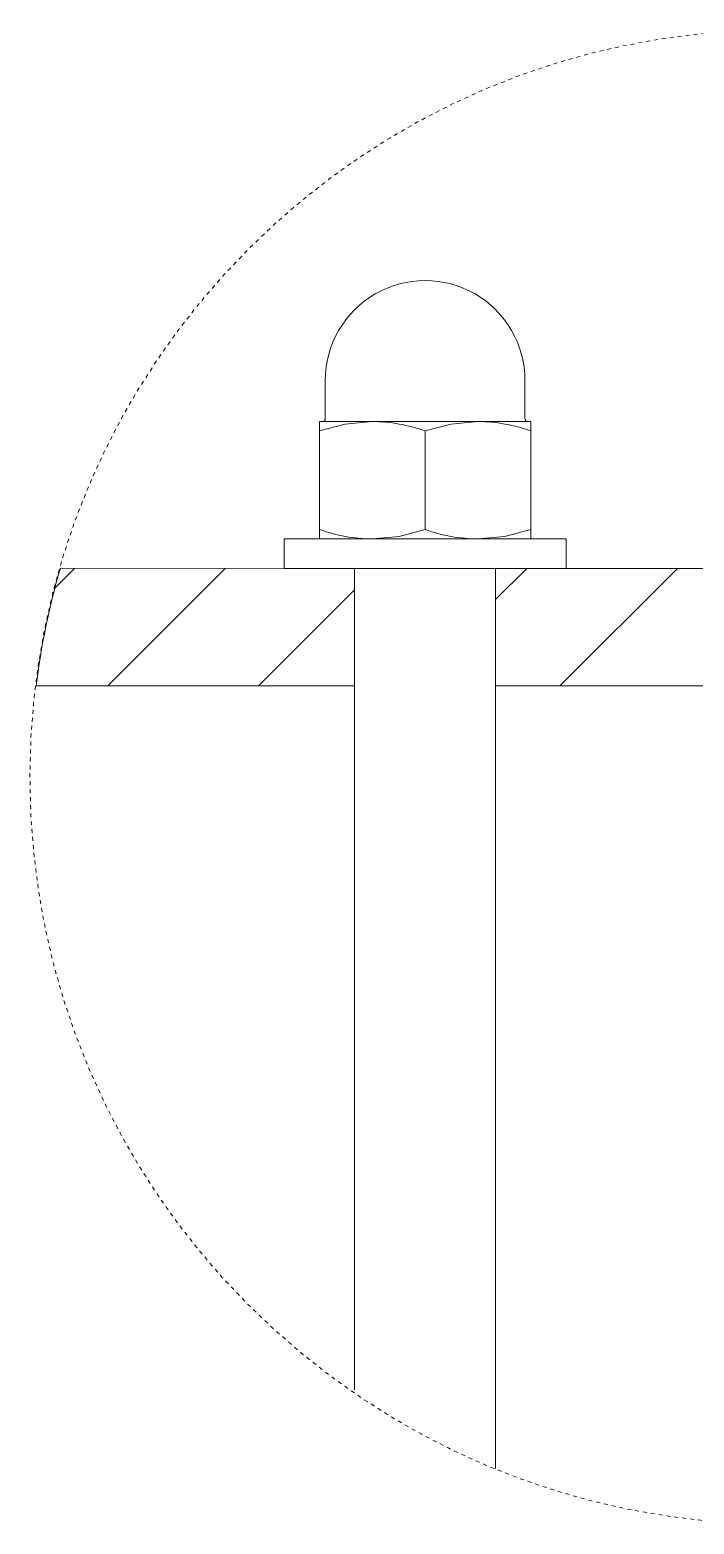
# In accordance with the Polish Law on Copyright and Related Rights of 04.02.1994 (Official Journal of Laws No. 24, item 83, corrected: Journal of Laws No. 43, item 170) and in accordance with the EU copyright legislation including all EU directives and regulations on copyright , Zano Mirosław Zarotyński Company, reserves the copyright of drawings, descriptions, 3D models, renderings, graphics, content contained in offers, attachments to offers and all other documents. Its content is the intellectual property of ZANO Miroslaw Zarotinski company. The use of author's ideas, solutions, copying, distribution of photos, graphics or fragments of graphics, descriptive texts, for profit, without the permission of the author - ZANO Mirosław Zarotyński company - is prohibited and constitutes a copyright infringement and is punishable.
# Model space of a CAD drawing. Header units: inches. Extents: x -4 to 181, y -4 to 117.
# Drawn here: x 43.42 to 60.11, y -4.11 to 33.46 of the extents above; entities that cross this region are included whole.
import ezdxf

# ---------------------------------------------------------------- set-up
doc = ezdxf.new("R2010")
doc.units = ezdxf.units.IN
doc.linetypes.add('HIDDEN', pattern=[1.905, 1.27, -0.635])
doc.layers.add('ZANO_R', color=7, linetype='Continuous', lineweight=0)
doc.layers.add('ZANO_R_przerywana', color=250, linetype='HIDDEN', lineweight=0)

msp = doc.modelspace()

# ---------------------------------------------------------------- linework, layer by layer
at = {"layer": 'ZANO_R'}
for p, q in [((50.83942, 24.64653), (50.83942, 23.68689)), ((55.85912, 23.68689), (55.85912, 24.64653)), ((50.69177, 23.3757), (50.69177, 23.61306)), ((52.02051, 23.61306), (50.69177, 23.61306)), ((50.69177, 23.3757), (51.34276, 23.54792)), ((50.69177, 23.3757), (50.69177, 20.89765)), ((51.34276, 23.54792), (52.02051, 23.61306)), ((54.67801, 23.61306), (52.02051, 23.61306)), ((53.34927, 23.3757), (54.00025, 23.54792)), ((53.34927, 23.3757), (53.34927, 20.89765)), ((54.00025, 23.54792), (54.67801, 23.61306)), ((56.00677, 23.61306), (54.67801, 23.61306)), ((56.00677, 23.3757), (56.00677, 23.61306)), ((56.00677, 23.3757), (56.00677, 20.89765)), ((49.80593, 20.66029), (49.80593, 19.9221)), ((56.89259, 20.66029), (49.80593, 20.66029)), ((50.69177, 20.66029), (50.69177, 20.89765)), ((52.69828, 20.72544), (52.02051, 20.66029)), ((53.34927, 20.89765), (52.69828, 20.72544)), ((55.35576, 20.72544), (54.67801, 20.66029)), ((56.00677, 20.89765), (55.35576, 20.72544)), ((56.00677, 20.66029), (56.00677, 20.89765)), ((56.89259, 19.9221), (56.89259, 20.66029)), ((44.04478, 19.4279), (44.54528, 19.92839)), ((44.18322, 19.92872), (51.5776, 19.9221)), ((45.3743, 16.96932), (48.32999, 19.925)), ((56.89259, 19.9221), (49.80593, 19.9221)), ((51.5776, 16.96932), (51.5776, 19.9221)), ((51.5776, 19.9221), (51.5776, -0.25876)), ((55.12093, 16.96932), (55.12093, 19.9221)), ((55.12093, 19.9221), (69.29424, 19.9221)), ((55.12093, 19.9221), (55.12093, -2.70826)), ((55.12093, 19.13976), (55.90327, 19.9221)), ((56.73859, 16.96932), (59.69136, 19.9221)), ((49.1624, 16.96932), (51.5776, 19.38453)), ((51.5776, 16.96932), (43.57415, 16.96932)), ((69.29424, 16.96932), (55.12093, 16.96932)), ((51.5776, 1.20947), (51.5776, -0.72593))]:
    msp.add_line(p, q, dxfattribs=at)
for centre, radius, start, end in [((53.34927, 24.64654), 2.50985, 359.999731, 180.000269), ((50.76558, 23.6869), 0.07384, 270.002935, 359.990235), ((55.93296, 23.6869), 0.07384, 180.009765, 269.997065), ((51.98654, 19.58498), 4.02823, 70.226957, 89.516766), ((54.64403, 19.58498), 4.02823, 70.226957, 89.516766), ((52.05452, 24.68863), 4.02848, 250.227931, 269.516264), ((54.71202, 24.68863), 4.02848, 250.227931, 269.516264), ((62.19928, 14.67678), 18.76596, 163.747855, 173.014484)]:
    msp.add_arc(centre, radius, start, end, dxfattribs=at)
at = {"layer": 'ZANO_R_przerywana', "ltscale": 0.05}
msp.add_circle((62.19928, 14.67678), 18.78191, dxfattribs=at)

doc.saveas('drawing.dxf')
